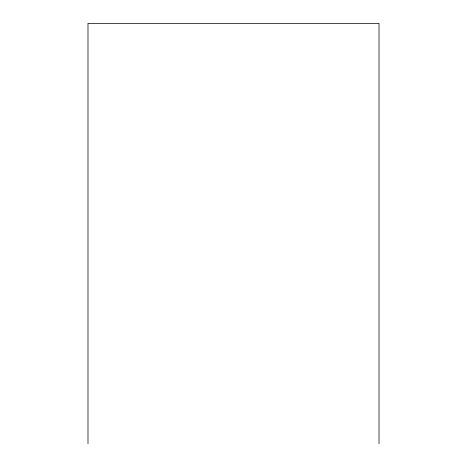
<?xml version="1.0" encoding="UTF-8"?>
<svg xmlns="http://www.w3.org/2000/svg" width="467" height="467" viewBox="0 0 467 467"><rect width="100%" height="100%" fill="white"/><g stroke="black" fill="none" stroke-linecap="round" stroke-linejoin="round"><path stroke-width="0.7" d="M379.011 443.65L379.011 23.35L87.989 23.35L87.989 443.65"/></g></svg>
